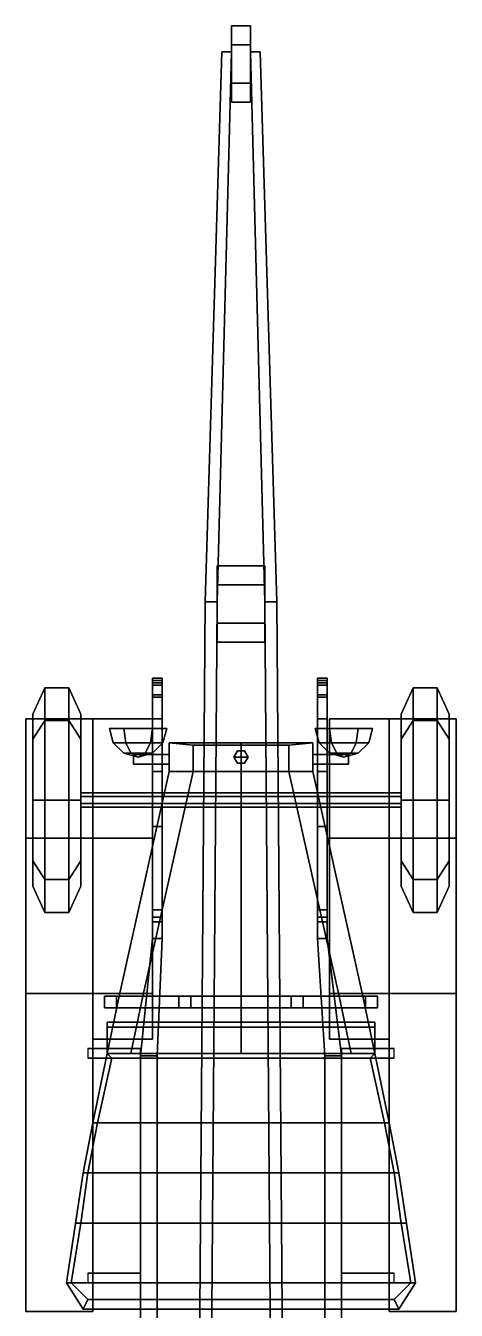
# Model space of a CAD drawing. Extents: x -1 to 1, y -3.24 to 5.07.
# Drawn here: x -0.9 to 0.9, y -0.3 to 5.07 of the extents above; entities that cross this region are included whole.
import ezdxf

# ---------------------------------------------------------------- set-up
doc = ezdxf.new("R2010")
doc.units = 0
doc.layers.get('0').update_dxf_attribs({"linetype": 'CONTINUOUS'})
for name, color, linetype in [('CRANE', 1, 'CONTINUOUS'), ('MUDGUARDS', 6, 'CONTINUOUS'), ('WHEELS', 2, 'CONTINUOUS')]:
    doc.layers.add(name, color=color, linetype=linetype)

msp = doc.modelspace()

# ---------------------------------------------------------------- linework, layer by layer
for points in [[(-0.37, 2.33, 0.58), (-0.37, 2.26, 0.62), (-0.37, 2.31, 0.68), (-0.37, 2.34, 0.63)], [(-0.37, 2.31, 0.68), (-0.33, 2.31, 0.68), (-0.33, 2.34, 0.63), (-0.37, 2.34, 0.63)], [(-0.37, 2.34, 0.63), (-0.33, 2.34, 0.63), (-0.33, 2.33, 0.58), (-0.37, 2.33, 0.58)], [(-0.37, 2.34, 0.63), (-0.33, 2.34, 0.63), (-0.33, 2.33, 0.58), (-0.37, 2.33, 0.58)], [(-0.37, 2.33, 0.58), (-0.37, 2.26, 0.62), (-0.37, 2.31, 0.68), (-0.37, 2.34, 0.63)], [(-0.33, 2.33, 0.58), (-0.33, 2.26, 0.62), (-0.37, 2.26, 0.62), (-0.37, 2.33, 0.58)], [(-0.37, 2.33, 0.54), (-0.37, 1.95, 0.51), (-0.33, 1.95, 0.51), (-0.33, 2.33, 0.54)], [(-0.33, 2.33, 0.54), (-0.33, 2.33, 0.52), (-0.37, 2.33, 0.52), (-0.37, 2.33, 0.54)], [(-0.33, 2.33, 0.52), (-0.33, 1.95, 0.44), (-0.37, 1.95, 0.44), (-0.37, 2.33, 0.52)], [(-0.37, 2.33, 0.52), (-0.37, 1.95, 0.44), (-0.37, 1.95, 0.51), (-0.37, 2.33, 0.54)], [(-0.33, 2.33, 0.58), (-0.33, 2.26, 0.62), (-0.37, 2.26, 0.62), (-0.37, 2.33, 0.58)], [(-0.33, 2.32, 0.62), (-0.33, 2.32, 0.53), (-0.37, 2.32, 0.53), (-0.37, 2.32, 0.62)], [(-0.37, 2.32, 0.53), (-0.37, 2.27, 0.53), (-0.37, 2.27, 0.62), (-0.37, 2.32, 0.62)], [(-0.33, 2.34, 0.63), (-0.33, 2.31, 0.68), (-0.33, 2.26, 0.62), (-0.33, 2.33, 0.58)], [(-0.33, 2.34, 0.63), (-0.33, 2.31, 0.68), (-0.33, 2.26, 0.62), (-0.33, 2.33, 0.58)], [(-0.33, 1.95, 0.51), (-0.33, 1.95, 0.44), (-0.33, 2.33, 0.52), (-0.33, 2.33, 0.54)], [(-0.33, 2.27, 0.62), (-0.33, 2.27, 0.53), (-0.33, 2.32, 0.53), (-0.33, 2.32, 0.62)], [(0.32, 2.33, 0.58), (0.32, 2.26, 0.62), (0.32, 2.31, 0.68), (0.32, 2.34, 0.63)], [(0.32, 2.31, 0.68), (0.36, 2.31, 0.68), (0.36, 2.34, 0.63), (0.32, 2.34, 0.63)], [(0.32, 2.34, 0.63), (0.36, 2.34, 0.63), (0.36, 2.33, 0.58), (0.32, 2.33, 0.58)], [(0.36, 2.33, 0.58), (0.36, 2.26, 0.62), (0.32, 2.26, 0.62), (0.32, 2.33, 0.58)], [(0.36, 2.33, 0.52), (0.36, 1.95, 0.44), (0.32, 1.95, 0.44), (0.32, 2.33, 0.52)], [(0.32, 2.33, 0.52), (0.32, 1.95, 0.44), (0.32, 1.95, 0.51), (0.32, 2.33, 0.54)], [(0.36, 2.33, 0.54), (0.36, 2.33, 0.52), (0.32, 2.33, 0.52), (0.32, 2.33, 0.54)], [(0.32, 2.33, 0.54), (0.32, 1.95, 0.51), (0.36, 1.95, 0.51), (0.36, 2.33, 0.54)], [(0.36, 2.32, 0.62), (0.36, 2.32, 0.53), (0.32, 2.32, 0.53), (0.32, 2.32, 0.62)], [(0.32, 2.32, 0.53), (0.32, 2.27, 0.53), (0.32, 2.27, 0.62), (0.32, 2.32, 0.62)], [(0.36, 2.34, 0.63), (0.36, 2.31, 0.68), (0.36, 2.26, 0.62), (0.36, 2.33, 0.58)], [(0.36, 1.95, 0.51), (0.36, 1.95, 0.44), (0.36, 2.33, 0.52), (0.36, 2.33, 0.54)], [(0.36, 2.27, 0.62), (0.36, 2.27, 0.53), (0.36, 2.32, 0.53), (0.36, 2.32, 0.62)], [(-0.37, 2.26, 0.62), (-0.37, 2.17, 0.65), (-0.37, 2.17, 0.74), (-0.37, 2.31, 0.68)], [(-0.37, 2.31, 0.68), (-0.33, 2.31, 0.68), (-0.33, 2.26, 0.62), (-0.37, 2.26, 0.62)], [(-0.37, 2.17, 0.74), (-0.33, 2.17, 0.74), (-0.33, 2.31, 0.68), (-0.37, 2.31, 0.68)], [(-0.37, 2.26, 0.62), (-0.33, 2.26, 0.62), (-0.33, 2.31, 0.68), (-0.37, 2.31, 0.68)], [(-0.37, 2.27, 0.62), (-0.37, 2.27, 0.53), (-0.33, 2.27, 0.53), (-0.33, 2.27, 0.62)], [(-0.33, 2.26, 0.62), (-0.33, 2.17, 0.65), (-0.37, 2.17, 0.65), (-0.37, 2.26, 0.62)], [(-0.33, 2.31, 0.68), (-0.33, 2.17, 0.74), (-0.33, 2.17, 0.65), (-0.33, 2.26, 0.62)], [(0.32, 2.26, 0.62), (0.32, 2.17, 0.65), (0.32, 2.17, 0.74), (0.32, 2.31, 0.68)], [(0.32, 2.17, 0.74), (0.36, 2.17, 0.74), (0.36, 2.31, 0.68), (0.32, 2.31, 0.68)], [(0.32, 2.27, 0.62), (0.32, 2.27, 0.53), (0.36, 2.27, 0.53), (0.36, 2.27, 0.62)], [(0.36, 2.26, 0.62), (0.36, 2.17, 0.65), (0.32, 2.17, 0.65), (0.32, 2.26, 0.62)], [(0.36, 2.31, 0.68), (0.36, 2.17, 0.74), (0.36, 2.17, 0.65), (0.36, 2.26, 0.62)], [(-0.33, 2.17, 0.65), (-0.33, 1.25, 0.61), (-0.37, 1.25, 0.61), (-0.37, 2.17, 0.65)], [(-0.37, 1.25, 0.76), (-0.33, 1.25, 0.76), (-0.33, 2.17, 0.74), (-0.37, 2.17, 0.74)], [(-0.37, 2.17, 0.65), (-0.37, 1.25, 0.61), (-0.37, 1.25, 0.76), (-0.37, 2.17, 0.74)], [(-0.37, 2.17, 0.74), (-0.33, 2.17, 0.74), (-0.33, 2.17, 0.65), (-0.37, 2.17, 0.65)], [(-0.37, 2.17, 0.65), (-0.33, 2.17, 0.65), (-0.33, 2.17, 0.74), (-0.37, 2.17, 0.74)], [(-0.33, 2.17, 0.74), (-0.33, 1.25, 0.76), (-0.33, 1.25, 0.61), (-0.33, 2.17, 0.65)], [(0.32, 2.17, 0.65), (0.32, 1.25, 0.61), (0.32, 1.25, 0.76), (0.32, 2.17, 0.74)], [(0.32, 1.25, 0.76), (0.36, 1.25, 0.76), (0.36, 2.17, 0.74), (0.32, 2.17, 0.74)], [(0.36, 2.17, 0.65), (0.36, 1.25, 0.61), (0.32, 1.25, 0.61), (0.32, 2.17, 0.65)], [(0.36, 2.17, 0.74), (0.36, 1.25, 0.76), (0.36, 1.25, 0.61), (0.36, 2.17, 0.65)], [(-0.37, 2.13, 1.1439), (-0.31, 2.13, 1.04), (-0.55, 2.13, 1.04), (-0.49, 2.13, 1.1439)], [(-0.482, 2.07, 1.13), (-0.49, 2.13, 1.1439), (-0.55, 2.13, 1.04), (-0.5339, 2.07, 1.04)], [(-0.31, 2.13, 1.04), (-0.37, 2.13, 0.9361), (-0.49, 2.13, 0.9361), (-0.55, 2.13, 1.04)], [(-0.5339, 2.07, 1.04), (-0.55, 2.13, 1.04), (-0.49, 2.13, 0.9361), (-0.482, 2.07, 0.95)], [(-0.482, 2.07, 0.95), (-0.49, 2.13, 0.9361), (-0.37, 2.13, 0.9361), (-0.378, 2.07, 0.95)], [(-0.378, 2.07, 1.13), (-0.37, 2.13, 1.1439), (-0.49, 2.13, 1.1439), (-0.482, 2.07, 1.13)], [(-0.3261, 2.07, 1.04), (-0.31, 2.13, 1.04), (-0.37, 2.13, 1.1439), (-0.378, 2.07, 1.13)], [(-0.378, 2.07, 0.95), (-0.37, 2.13, 0.9361), (-0.31, 2.13, 1.04), (-0.3261, 2.07, 1.04)], [(0.3261, 2.07, 1.04), (0.31, 2.13, 1.04), (0.37, 2.13, 0.9361), (0.378, 2.07, 0.95)], [(0.378, 2.07, 1.13), (0.37, 2.13, 1.1439), (0.31, 2.13, 1.04), (0.3261, 2.07, 1.04)], [(0.49, 2.13, 1.1439), (0.55, 2.13, 1.04), (0.31, 2.13, 1.04), (0.37, 2.13, 1.1439)], [(0.55, 2.13, 1.04), (0.49, 2.13, 0.9361), (0.37, 2.13, 0.9361), (0.31, 2.13, 1.04)], [(0.378, 2.07, 0.95), (0.37, 2.13, 0.9361), (0.49, 2.13, 0.9361), (0.482, 2.07, 0.95)], [(0.482, 2.07, 1.13), (0.49, 2.13, 1.1439), (0.37, 2.13, 1.1439), (0.378, 2.07, 1.13)], [(0.482, 2.07, 0.95), (0.49, 2.13, 0.9361), (0.55, 2.13, 1.04), (0.5339, 2.07, 1.04)], [(0.5339, 2.07, 1.04), (0.55, 2.13, 1.04), (0.49, 2.13, 1.1439), (0.482, 2.07, 1.13)], [(-0.46, 2.0261, 1.092), (-0.482, 2.07, 1.13), (-0.5339, 2.07, 1.04), (-0.49, 2.0261, 1.04)], [(-0.49, 2.0261, 1.04), (-0.5339, 2.07, 1.04), (-0.482, 2.07, 0.95), (-0.46, 2.0261, 0.988)], [(-0.46, 2.0261, 0.988), (-0.482, 2.07, 0.95), (-0.378, 2.07, 0.95), (-0.4, 2.0261, 0.988)], [(-0.4, 2.0261, 1.092), (-0.378, 2.07, 1.13), (-0.482, 2.07, 1.13), (-0.46, 2.0261, 1.092)], [(-0.37, 2.0261, 1.04), (-0.3261, 2.07, 1.04), (-0.378, 2.07, 1.13), (-0.4, 2.0261, 1.092)], [(-0.4, 2.0261, 0.988), (-0.378, 2.07, 0.95), (-0.3261, 2.07, 1.04), (-0.37, 2.0261, 1.04)], [(-0.3, 2.07, 1.25), (0.3, 2.07, 1.25), (0.3, 2.07, 0.68), (-0.3, 2.07, 0.68)], [(0.3, 2.07, 0.68), (0.3, 1.95, 0.68), (-0.3, 1.95, 0.68), (-0.3, 2.07, 0.68)], [(-0.3, 2.07, 0.68), (-0.3, 1.95, 0.68), (-0.3, 1.95, 1.25), (-0.3, 2.07, 1.25)], [(-0.2, 2.06, 1.37), (0, 2.06, 1.39), (0, 2.07, 1.25), (-0.3, 2.07, 1.25)], [(-0.3, 2.07, 1.25), (-0.3, 1.95, 1.25), (-0.2, 1.95, 1.37), (-0.2, 2.06, 1.37)], [(-0.2, 1.95, 1.37), (0, 1.95, 1.39), (0, 2.06, 1.39), (-0.2, 2.06, 1.37)], [(0, 2.06, 1.39), (0.2, 2.06, 1.37), (0.3, 2.07, 1.25), (0, 2.07, 1.25)], [(0, 1.95, 1.39), (0.2, 1.95, 1.37), (0.2, 2.06, 1.37), (0, 2.06, 1.39)], [(0.2, 2.06, 1.37), (0.2, 1.95, 1.37), (0.3, 1.95, 1.25), (0.3, 2.07, 1.25)], [(0.3, 2.07, 1.25), (0.3, 1.95, 1.25), (0.3, 1.95, 0.68), (0.3, 2.07, 0.68)], [(0.37, 2.0261, 1.04), (0.3261, 2.07, 1.04), (0.378, 2.07, 0.95), (0.4, 2.0261, 0.988)], [(0.4, 2.0261, 1.092), (0.378, 2.07, 1.13), (0.3261, 2.07, 1.04), (0.37, 2.0261, 1.04)], [(0.4, 2.0261, 0.988), (0.378, 2.07, 0.95), (0.482, 2.07, 0.95), (0.46, 2.0261, 0.988)], [(0.46, 2.0261, 1.092), (0.482, 2.07, 1.13), (0.378, 2.07, 1.13), (0.4, 2.0261, 1.092)], [(0.46, 2.0261, 0.988), (0.482, 2.07, 0.95), (0.5339, 2.07, 1.04), (0.49, 2.0261, 1.04)], [(0.49, 2.0261, 1.04), (0.5339, 2.07, 1.04), (0.482, 2.07, 1.13), (0.46, 2.0261, 1.092)], [(-0.43, 2.01, 1.04), (-0.46, 2.0261, 1.092), (-0.49, 2.0261, 1.04), (-0.43, 2.01, 1.04)], [(-0.43, 2.01, 1.04), (-0.49, 2.0261, 1.04), (-0.46, 2.0261, 0.988), (-0.43, 2.01, 1.04)], [(-0.43, 2.01, 1.04), (-0.4, 2.0261, 1.092), (-0.46, 2.0261, 1.092), (-0.43, 2.01, 1.04)], [(-0.43, 2.01, 1.04), (-0.46, 2.0261, 0.988), (-0.4, 2.0261, 0.988), (-0.43, 2.01, 1.04)], [(-0.45, 2.02, 1), (-0.45, 1.98, 1), (-0.45, 1.98, 1.04), (-0.45, 2.02, 1.04)], [(-0.3, 2.02, 1.04), (-0.3, 2.02, 1), (-0.45, 2.02, 1), (-0.45, 2.02, 1.04)], [(-0.45, 2.02, 1.04), (-0.45, 1.98, 1.04), (-0.3, 1.98, 1.04), (-0.3, 2.02, 1.04)], [(-0.3, 2.02, 1), (-0.3, 1.98, 1), (-0.45, 1.98, 1), (-0.45, 2.02, 1)], [(-0.43, 2.01, 1.04), (-0.37, 2.0261, 1.04), (-0.4, 2.0261, 1.092), (-0.43, 2.01, 1.04)], [(-0.43, 2.01, 1.04), (-0.4, 2.0261, 0.988), (-0.37, 2.0261, 1.04), (-0.43, 2.01, 1.04)], [(-0.015, 2.036, 1.38), (-0.03, 2.01, 1.38), (-0.03, 2.01, 1.42), (-0.015, 2.036, 1.42)], [(0.015, 2.036, 1.42), (-0.015, 2.036, 1.42), (-0.03, 2.01, 1.42), (0.03, 2.01, 1.42)], [(-0.03, 2.01, 1.38), (-0.015, 1.984, 1.38), (-0.015, 1.984, 1.42), (-0.03, 2.01, 1.42)], [(0.03, 2.01, 1.42), (-0.03, 2.01, 1.42), (-0.015, 1.984, 1.42), (0.015, 1.984, 1.42)], [(0.015, 2.036, 1.38), (-0.015, 2.036, 1.38), (-0.015, 2.036, 1.42), (0.015, 2.036, 1.42)], [(0.03, 2.01, 1.38), (0.015, 2.036, 1.38), (0.015, 2.036, 1.42), (0.03, 2.01, 1.42)], [(0.015, 1.984, 1.38), (0.03, 2.01, 1.38), (0.03, 2.01, 1.42), (0.015, 1.984, 1.42)], [(0.3, 2.02, 1.04), (0.3, 1.98, 1.04), (0.45, 1.98, 1.04), (0.45, 2.02, 1.04)], [(0.45, 2.02, 1.04), (0.45, 2.02, 1), (0.3, 2.02, 1), (0.3, 2.02, 1.04)], [(0.45, 2.02, 1), (0.45, 1.98, 1), (0.3, 1.98, 1), (0.3, 2.02, 1)], [(0.43, 2.01, 1.04), (0.37, 2.0261, 1.04), (0.4, 2.0261, 0.988), (0.43, 2.01, 1.04)], [(0.43, 2.01, 1.04), (0.4, 2.0261, 1.092), (0.37, 2.0261, 1.04), (0.43, 2.01, 1.04)], [(0.43, 2.01, 1.04), (0.4, 2.0261, 0.988), (0.46, 2.0261, 0.988), (0.43, 2.01, 1.04)], [(0.43, 2.01, 1.04), (0.46, 2.0261, 1.092), (0.4, 2.0261, 1.092), (0.43, 2.01, 1.04)], [(0.43, 2.01, 1.04), (0.46, 2.0261, 0.988), (0.49, 2.0261, 1.04), (0.43, 2.01, 1.04)], [(0.43, 2.01, 1.04), (0.49, 2.0261, 1.04), (0.46, 2.0261, 1.092), (0.43, 2.01, 1.04)], [(0.45, 1.98, 1.04), (0.45, 1.98, 1), (0.45, 2.02, 1), (0.45, 2.02, 1.04)], [(0.3, 1.95, 0.68), (0.51, 1.01, 0.68), (-0.51, 1.01, 0.68), (-0.3, 1.95, 0.68)], [(-0.3, 1.95, 0.68), (-0.51, 1.01, 0.68), (-0.51, 1.01, 1.25), (-0.3, 1.95, 1.25)], [(-0.3, 1.95, 1.25), (-0.51, 1.01, 1.25), (-0.41, 1.01, 1.37), (-0.2, 1.95, 1.37)], [(-0.45, 1.98, 1.04), (-0.45, 1.98, 1), (-0.3, 1.98, 1), (-0.3, 1.98, 1.04)], [(-0.41, 1.01, 1.37), (0, 1.01, 1.39), (0, 1.95, 1.39), (-0.2, 1.95, 1.37)], [(-0.33, 1.95, 0.44), (-0.33, 1.72, 0.44), (-0.37, 1.72, 0.44), (-0.37, 1.95, 0.44)], [(-0.37, 1.95, 0.51), (-0.37, 1.72, 0.51), (-0.33, 1.72, 0.51), (-0.33, 1.95, 0.51)], [(-0.37, 1.95, 0.44), (-0.37, 1.72, 0.44), (-0.37, 1.72, 0.51), (-0.37, 1.95, 0.51)], [(-0.33, 1.72, 0.51), (-0.33, 1.72, 0.44), (-0.33, 1.95, 0.44), (-0.33, 1.95, 0.51)], [(-0.015, 1.984, 1.38), (0.015, 1.984, 1.38), (0.015, 1.984, 1.42), (-0.015, 1.984, 1.42)], [(0, 1.01, 1.39), (0.41, 1.01, 1.37), (0.2, 1.95, 1.37), (0, 1.95, 1.39)], [(0.2, 1.95, 1.37), (0.41, 1.01, 1.37), (0.51, 1.01, 1.25), (0.3, 1.95, 1.25)], [(0.3, 1.98, 1.04), (0.3, 1.98, 1), (0.45, 1.98, 1), (0.45, 1.98, 1.04)], [(0.3, 1.95, 1.25), (0.51, 1.01, 1.25), (0.51, 1.01, 0.68), (0.3, 1.95, 0.68)], [(0.32, 1.95, 0.44), (0.32, 1.72, 0.44), (0.32, 1.72, 0.51), (0.32, 1.95, 0.51)], [(0.32, 1.95, 0.51), (0.32, 1.72, 0.51), (0.36, 1.72, 0.51), (0.36, 1.95, 0.51)], [(0.36, 1.95, 0.44), (0.36, 1.72, 0.44), (0.32, 1.72, 0.44), (0.32, 1.95, 0.44)], [(0.36, 1.72, 0.51), (0.36, 1.72, 0.44), (0.36, 1.95, 0.44), (0.36, 1.95, 0.51)], [(-0.37, 1.72, 0.51), (-0.37, 1.34, 0.55), (-0.33, 1.34, 0.55), (-0.33, 1.72, 0.51)], [(-0.33, 1.72, 0.44), (-0.33, 1.34, 0.53), (-0.37, 1.34, 0.53), (-0.37, 1.72, 0.44)], [(-0.37, 1.72, 0.44), (-0.37, 1.34, 0.53), (-0.37, 1.34, 0.55), (-0.37, 1.72, 0.51)], [(-0.33, 1.34, 0.55), (-0.33, 1.34, 0.53), (-0.33, 1.72, 0.44), (-0.33, 1.72, 0.51)], [(0.32, 1.72, 0.44), (0.32, 1.34, 0.53), (0.32, 1.34, 0.55), (0.32, 1.72, 0.51)], [(0.36, 1.72, 0.44), (0.36, 1.34, 0.53), (0.32, 1.34, 0.53), (0.32, 1.72, 0.44)], [(0.32, 1.72, 0.51), (0.32, 1.34, 0.55), (0.36, 1.34, 0.55), (0.36, 1.72, 0.51)], [(0.36, 1.34, 0.55), (0.36, 1.34, 0.53), (0.36, 1.72, 0.44), (0.36, 1.72, 0.51)], [(-0.33, 1.37, 0.54), (-0.33, 1.32, 0.55), (-0.37, 1.32, 0.55), (-0.37, 1.37, 0.54)], [(-0.37, 1.37, 0.54), (-0.37, 1.32, 0.55), (-0.37, 1.32, 0.62), (-0.37, 1.37, 0.62)], [(-0.33, 1.37, 0.62), (-0.33, 1.37, 0.54), (-0.37, 1.37, 0.54), (-0.37, 1.37, 0.62)], [(-0.33, 1.32, 0.62), (-0.33, 1.32, 0.55), (-0.33, 1.37, 0.54), (-0.33, 1.37, 0.62)], [(0.36, 1.37, 0.62), (0.36, 1.37, 0.54), (0.32, 1.37, 0.54), (0.32, 1.37, 0.62)], [(0.32, 1.37, 0.54), (0.32, 1.32, 0.55), (0.32, 1.32, 0.62), (0.32, 1.37, 0.62)], [(0.36, 1.37, 0.54), (0.36, 1.32, 0.55), (0.32, 1.32, 0.55), (0.32, 1.37, 0.54)], [(0.36, 1.32, 0.62), (0.36, 1.32, 0.55), (0.36, 1.37, 0.54), (0.36, 1.37, 0.62)], [(-0.37, 1.34, 0.55), (-0.37, 1.34, 0.53), (-0.33, 1.34, 0.53), (-0.33, 1.34, 0.55)], [(-0.37, 1.32, 0.62), (-0.37, 1.32, 0.55), (-0.33, 1.32, 0.55), (-0.33, 1.32, 0.62)], [(0.32, 1.34, 0.55), (0.32, 1.34, 0.53), (0.36, 1.34, 0.53), (0.36, 1.34, 0.55)], [(0.32, 1.32, 0.62), (0.32, 1.32, 0.55), (0.36, 1.32, 0.55), (0.36, 1.32, 0.62)], [(-0.33, 1.25, 0.61), (-0.35, 0.76, 0.59), (-0.42, 0.76, 0.59), (-0.37, 1.25, 0.61)], [(-0.42, 0.76, 0.76), (-0.35, 0.76, 0.76), (-0.33, 1.25, 0.76), (-0.37, 1.25, 0.76)], [(-0.37, 1.25, 0.61), (-0.42, 0.76, 0.59), (-0.42, 0.76, 0.76), (-0.37, 1.25, 0.76)], [(-0.33, 1.25, 0.76), (-0.35, 0.76, 0.76), (-0.35, 0.76, 0.59), (-0.33, 1.25, 0.61)], [(0.36, 1.25, 0.61), (0.42, 0.76, 0.59), (0.35, 0.76, 0.59), (0.32, 1.25, 0.61)], [(0.35, 0.76, 0.76), (0.42, 0.76, 0.76), (0.36, 1.25, 0.76), (0.32, 1.25, 0.76)], [(0.32, 1.25, 0.61), (0.35, 0.76, 0.59), (0.35, 0.76, 0.76), (0.32, 1.25, 0.76)], [(0.36, 1.25, 0.76), (0.42, 0.76, 0.76), (0.42, 0.76, 0.59), (0.36, 1.25, 0.61)], [(-0.57, 1.01, 0.48), (-0.57, 0.96, 0.48), (-0.57, 0.96, 1.99), (-0.57, 1.01, 1.99)], [(-0.52, 1.01, 1.99), (-0.52, 1.01, 0.48), (-0.57, 1.01, 0.48), (-0.57, 1.01, 1.99)], [(-0.21, 1.01, 2.53), (-0.52, 1.01, 1.99), (-0.57, 1.01, 1.99), (-0.26, 1.01, 2.53)], [(-0.57, 1.01, 1.99), (-0.57, 0.96, 1.99), (-0.26, 0.96, 2.53), (-0.26, 1.01, 2.53)], [(0.51, 1.01, 0.68), (0.56, 0.77, 0.68), (-0.56, 0.77, 0.68), (-0.51, 1.01, 0.68)], [(-0.51, 1.01, 0.68), (-0.56, 0.77, 0.68), (-0.56, 0.77, 1.25), (-0.51, 1.01, 1.25)], [(-0.51, 1.01, 1.25), (-0.56, 0.77, 1.25), (-0.46, 0.77, 1.39), (-0.41, 1.01, 1.37)], [(-0.52, 0.96, 1.99), (-0.52, 0.96, 0.48), (-0.52, 1.01, 0.48), (-0.52, 1.01, 1.99)], [(-0.21, 0.96, 2.53), (-0.52, 0.96, 1.99), (-0.52, 1.01, 1.99), (-0.21, 1.01, 2.53)], [(-0.46, 0.77, 1.39), (0, 0.77, 1.39), (0, 1.01, 1.39), (-0.41, 1.01, 1.37)], [(-0.21, 1.01, 2.72), (-0.21, 1.01, 2.53), (-0.26, 1.01, 2.53), (-0.26, 1.01, 2.72)], [(-0.26, 1.01, 2.53), (-0.26, 0.96, 2.53), (-0.26, 0.96, 2.72), (-0.26, 1.01, 2.72)], [(-0.26, 1.01, 2.72), (-0.26, 0.96, 2.72), (-0.21, 0.96, 2.72), (-0.21, 1.01, 2.72)], [(-0.21, 0.96, 2.72), (-0.21, 0.96, 2.58), (-0.21, 1.01, 2.58), (-0.21, 1.01, 2.72)], [(0.21, 1.01, 2.58), (0.21, 1.01, 2.53), (-0.21, 1.01, 2.53), (-0.21, 1.01, 2.58)], [(0.21, 1.01, 2.53), (0.21, 0.96, 2.53), (-0.21, 0.96, 2.53), (-0.21, 1.01, 2.53)], [(-0.21, 1.01, 2.58), (-0.21, 0.96, 2.58), (0.21, 0.96, 2.58), (0.21, 1.01, 2.58)], [(0, 0.77, 1.39), (0.46, 0.77, 1.39), (0.41, 1.01, 1.37), (0, 1.01, 1.39)], [(0.52, 1.01, 1.99), (0.52, 0.96, 1.99), (0.21, 0.96, 2.53), (0.21, 1.01, 2.53)], [(0.26, 1.01, 2.53), (0.57, 1.01, 1.99), (0.52, 1.01, 1.99), (0.21, 1.01, 2.53)], [(0.26, 1.01, 2.72), (0.26, 1.01, 2.53), (0.21, 1.01, 2.53), (0.21, 1.01, 2.72)], [(0.21, 1.01, 2.58), (0.21, 0.96, 2.58), (0.21, 0.96, 2.72), (0.21, 1.01, 2.72)], [(0.21, 1.01, 2.72), (0.21, 0.96, 2.72), (0.26, 0.96, 2.72), (0.26, 1.01, 2.72)], [(0.26, 0.96, 2.53), (0.57, 0.96, 1.99), (0.57, 1.01, 1.99), (0.26, 1.01, 2.53)], [(0.26, 0.96, 2.72), (0.26, 0.96, 2.53), (0.26, 1.01, 2.53), (0.26, 1.01, 2.72)], [(0.41, 1.01, 1.37), (0.46, 0.77, 1.39), (0.56, 0.77, 1.25), (0.51, 1.01, 1.25)], [(0.51, 1.01, 1.25), (0.56, 0.77, 1.25), (0.56, 0.77, 0.68), (0.51, 1.01, 0.68)], [(0.57, 1.01, 1.99), (0.57, 1.01, 0.48), (0.52, 1.01, 0.48), (0.52, 1.01, 1.99)], [(0.52, 1.01, 0.48), (0.52, 0.96, 0.48), (0.52, 0.96, 1.99), (0.52, 1.01, 1.99)], [(0.57, 0.96, 1.99), (0.57, 0.96, 0.48), (0.57, 1.01, 0.48), (0.57, 1.01, 1.99)], [(-0.57, 0.96, 1.99), (-0.57, 0.96, 0.48), (-0.52, 0.96, 0.48), (-0.52, 0.96, 1.99)], [(-0.26, 0.96, 2.53), (-0.57, 0.96, 1.99), (-0.52, 0.96, 1.99), (-0.21, 0.96, 2.53)], [(-0.26, 0.96, 2.72), (-0.26, 0.96, 2.53), (-0.21, 0.96, 2.53), (-0.21, 0.96, 2.72)], [(-0.21, 0.96, 2.58), (-0.21, 0.96, 2.53), (0.21, 0.96, 2.53), (0.21, 0.96, 2.58)], [(0.21, 0.96, 2.53), (0.52, 0.96, 1.99), (0.57, 0.96, 1.99), (0.26, 0.96, 2.53)], [(0.21, 0.96, 2.72), (0.21, 0.96, 2.53), (0.26, 0.96, 2.53), (0.26, 0.96, 2.72)], [(0.52, 0.96, 1.99), (0.52, 0.96, 0.48), (0.57, 0.96, 0.48), (0.57, 0.96, 1.99)], [(-0.56, 0.88, 1.92), (-0.56, 0.77, 1.94), (-0.56, 0.77, 2), (-0.56, 0.9, 1.93)], [(-0.56, 0.9, 1.93), (-0.56, 0.77, 2), (0.56, 0.77, 2), (0.56, 0.9, 1.93)], [(0.56, 0.9, 1.93), (0.56, 0.88, 1.92), (-0.56, 0.88, 1.92), (-0.56, 0.9, 1.93)], [(0.56, 0.88, 1.92), (0.56, 0.77, 1.94), (-0.56, 0.77, 1.94), (-0.56, 0.88, 1.92)], [(0.56, 0.77, 2), (0.56, 0.77, 1.94), (0.56, 0.88, 1.92), (0.56, 0.9, 1.93)], [(-0.42, 0.75, 0.66), (-0.42, 0.79, 0.66), (-0.64, 0.79, 0.48), (-0.64, 0.75, 0.48)], [(-0.42, 0.79, 0.66), (-0.42, 0.79, 0.64), (-0.62, 0.79, 0.48), (-0.64, 0.79, 0.48)], [(-0.62, 0.75, 0.48), (-0.62, 0.79, 0.48), (-0.42, 0.79, 0.64), (-0.42, 0.75, 0.64)], [(0.56, 0.77, 0.68), (0.62, 0.48, 0.68), (-0.62, 0.48, 0.68), (-0.56, 0.77, 0.68)], [(-0.56, 0.77, 0.68), (-0.62, 0.48, 0.68), (-0.62, 0.48, 2), (-0.56, 0.77, 2)], [(-0.56, 0.77, 2), (-0.62, 0.48, 2), (-0.6, 0.48, 2.05), (-0.54, 0.75, 2.04)], [(-0.56, 0.77, 1.94), (0.56, 0.77, 1.94), (0.56, 0.77, 1.25), (-0.56, 0.77, 1.25)], [(-0.54, 0.75, 2.04), (0.54, 0.75, 2.04), (0.56, 0.77, 2), (-0.56, 0.77, 2)], [(-0.35, 0.76, 0.59), (-0.35, -3.1, 0.65), (-0.42, -3.1, 0.65), (-0.42, 0.76, 0.59)], [(-0.42, -3.1, 0.76), (-0.35, -3.1, 0.76), (-0.35, 0.76, 0.76), (-0.42, 0.76, 0.76)], [(-0.42, 0.76, 0.59), (-0.42, -3.1, 0.65), (-0.42, -3.1, 0.76), (-0.42, 0.76, 0.76)], [(-0.35, 0.76, 0.76), (-0.35, -3.1, 0.76), (-0.35, -3.1, 0.65), (-0.35, 0.76, 0.59)], [(0.42, 0.76, 0.59), (0.42, -3.1, 0.65), (0.35, -3.1, 0.65), (0.35, 0.76, 0.59)], [(0.35, -3.1, 0.76), (0.42, -3.1, 0.76), (0.42, 0.76, 0.76), (0.35, 0.76, 0.76)], [(0.35, 0.76, 0.59), (0.35, -3.1, 0.65), (0.35, -3.1, 0.76), (0.35, 0.76, 0.76)], [(0.42, 0.79, 0.66), (0.42, 0.75, 0.66), (0.64, 0.75, 0.48), (0.64, 0.79, 0.48)], [(0.64, 0.79, 0.48), (0.62, 0.79, 0.48), (0.42, 0.79, 0.64), (0.42, 0.79, 0.66)], [(0.62, 0.79, 0.48), (0.62, 0.75, 0.48), (0.42, 0.75, 0.64), (0.42, 0.79, 0.64)], [(0.42, 0.76, 0.76), (0.42, -3.1, 0.76), (0.42, -3.1, 0.65), (0.42, 0.76, 0.59)], [(0.54, 0.75, 2.04), (0.6, 0.48, 2.05), (0.62, 0.48, 2), (0.56, 0.77, 2)], [(0.56, 0.77, 2), (0.62, 0.48, 2), (0.62, 0.48, 0.68), (0.56, 0.77, 0.68)], [(-0.64, 0.75, 0.48), (-0.62, 0.75, 0.48), (-0.42, 0.75, 0.64), (-0.42, 0.75, 0.66)], [(-0.6, 0.48, 2.05), (0.6, 0.48, 2.05), (0.54, 0.75, 2.04), (-0.54, 0.75, 2.04)], [(0.42, 0.75, 0.66), (0.42, 0.75, 0.64), (0.62, 0.75, 0.48), (0.64, 0.75, 0.48)], [(-0.62, 0.48, 0.68), (-0.66, 0.27, 0.68), (-0.66, 0.27, 2), (-0.62, 0.48, 2)], [(0.62, 0.48, 0.68), (0.66, 0.27, 0.68), (-0.66, 0.27, 0.68), (-0.62, 0.48, 0.68)], [(-0.62, 0.48, 2), (-0.66, 0.27, 2), (-0.64, 0.27, 2.07), (-0.6, 0.48, 2.05)], [(-0.64, 0.27, 2.07), (0.64, 0.27, 2.07), (0.6, 0.48, 2.05), (-0.6, 0.48, 2.05)], [(0.6, 0.48, 2.05), (0.64, 0.27, 2.07), (0.66, 0.27, 2), (0.62, 0.48, 2)], [(0.62, 0.48, 2), (0.66, 0.27, 2), (0.66, 0.27, 0.68), (0.62, 0.48, 0.68)], [(0.66, 0.27, 0.68), (0.73, -0.19, 0.68), (-0.73, -0.19, 0.68), (-0.66, 0.27, 0.68)], [(-0.66, 0.27, 0.68), (-0.73, -0.19, 0.68), (-0.73, -0.19, 2), (-0.66, 0.27, 2)], [(-0.66, 0.27, 2), (-0.692, 0.06, 2), (-0.67, 0.06, 2.08), (-0.64, 0.27, 2.07)], [(-0.67, 0.06, 2.08), (0.67, 0.06, 2.08), (0.64, 0.27, 2.07), (-0.64, 0.27, 2.07)], [(0.64, 0.27, 2.07), (0.67, 0.06, 2.08), (0.692, 0.06, 2), (0.66, 0.27, 2)], [(0.66, 0.27, 2), (0.73, -0.19, 2), (0.73, -0.19, 0.68), (0.66, 0.27, 0.68)], [(-0.692, 0.06, 2), (-0.73, -0.19, 2), (-0.71, -0.19, 2.08), (-0.67, 0.06, 2.08)], [(-0.71, -0.19, 2.08), (0.71, -0.19, 2.08), (0.67, 0.06, 2.08), (-0.67, 0.06, 2.08)], [(0.67, 0.06, 2.08), (0.71, -0.19, 2.08), (0.73, -0.19, 2), (0.692, 0.06, 2)], [(-0.42, -0.19, 0.66), (-0.42, -0.15, 0.66), (-0.64, -0.15, 0.48), (-0.64, -0.19, 0.48)], [(-0.42, -0.15, 0.66), (-0.42, -0.15, 0.64), (-0.62, -0.15, 0.48), (-0.64, -0.15, 0.48)], [(-0.62, -0.19, 0.48), (-0.62, -0.15, 0.48), (-0.42, -0.15, 0.64), (-0.42, -0.19, 0.64)], [(0.42, -0.15, 0.66), (0.42, -0.19, 0.66), (0.64, -0.19, 0.48), (0.64, -0.15, 0.48)], [(0.64, -0.15, 0.48), (0.62, -0.15, 0.48), (0.42, -0.15, 0.64), (0.42, -0.15, 0.66)], [(0.62, -0.15, 0.48), (0.62, -0.19, 0.48), (0.42, -0.19, 0.64), (0.42, -0.15, 0.64)], [(0.73, -0.19, 0.68), (0.66, -0.3, 0.68), (-0.66, -0.3, 0.68), (-0.73, -0.19, 0.68)], [(-0.73, -0.19, 0.68), (-0.66, -0.3, 0.68), (-0.66, -0.3, 2), (-0.73, -0.19, 2)], [(-0.73, -0.19, 2), (-0.66, -0.3, 2), (-0.64, -0.26, 2.08), (-0.71, -0.19, 2.08)], [(-0.64, -0.26, 2.08), (0.64, -0.26, 2.08), (0.71, -0.19, 2.08), (-0.71, -0.19, 2.08)], [(-0.64, -0.19, 0.48), (-0.62, -0.19, 0.48), (-0.42, -0.19, 0.64), (-0.42, -0.19, 0.66)], [(0.42, -0.19, 0.66), (0.42, -0.19, 0.64), (0.62, -0.19, 0.48), (0.64, -0.19, 0.48)], [(0.71, -0.19, 2.08), (0.64, -0.26, 2.08), (0.66, -0.3, 2), (0.73, -0.19, 2)], [(0.73, -0.19, 2), (0.66, -0.3, 2), (0.66, -0.3, 0.68), (0.73, -0.19, 0.68)], [(-0.66, -0.3, 2), (0.66, -0.3, 2), (0.64, -0.26, 2.08), (-0.64, -0.26, 2.08)], [(-0.66, -0.3, 0.68), (0.66, -0.3, 0.68), (0.66, -0.3, 2), (-0.66, -0.3, 2)]]:
    msp.add_3dface(points)
at = {"layer": 'CRANE'}
for points in [[(0.04, 4.99, 3.1886), (0.04, 5.07, 3.05), (-0.04, 5.07, 3.05), (-0.04, 4.99, 3.1886)], [(0.04, 5.07, 3.05), (0.04, 4.99, 2.9114), (-0.04, 4.99, 2.9114), (-0.04, 5.07, 3.05)], [(-0.04, 4.83, 3.1886), (-0.04, 4.99, 3.1886), (-0.04, 5.07, 3.05), (-0.04, 4.75, 3.05)], [(-0.04, 4.75, 3.05), (-0.04, 5.07, 3.05), (-0.04, 4.99, 2.9114), (-0.04, 4.83, 2.9114)], [(0.04, 4.75, 3.05), (0.04, 5.07, 3.05), (0.04, 4.99, 3.1886), (0.04, 4.83, 3.1886)], [(0.04, 4.83, 2.9114), (0.04, 4.99, 2.9114), (0.04, 5.07, 3.05), (0.04, 4.75, 3.05)], [(-0.08, 4.96, 2.94), (-0.15, 2.66, 3.14), (-0.15, 2.66, 3.44), (-0.08, 4.96, 3.15)], [(-0.04, 4.96, 2.94), (-0.1, 2.66, 3.14), (-0.15, 2.66, 3.14), (-0.08, 4.96, 2.94)], [(-0.08, 4.96, 3.15), (-0.15, 2.66, 3.44), (-0.1, 2.66, 3.44), (-0.04, 4.96, 3.15)], [(-0.1, 2.66, 3.44), (-0.1, 2.66, 3.14), (-0.04, 4.96, 2.94), (-0.04, 4.96, 3.15)], [(-0.04, 4.96, 3.15), (-0.04, 4.96, 2.94), (-0.08, 4.96, 2.94), (-0.08, 4.96, 3.15)], [(0.04, 4.83, 3.1886), (0.04, 4.99, 3.1886), (-0.04, 4.99, 3.1886), (-0.04, 4.83, 3.1886)], [(0.04, 4.99, 2.9114), (0.04, 4.83, 2.9114), (-0.04, 4.83, 2.9114), (-0.04, 4.99, 2.9114)], [(0.04, 4.96, 3.15), (0.1, 2.66, 3.44), (0.15, 2.66, 3.44), (0.08, 4.96, 3.15)], [(0.08, 4.96, 2.94), (0.15, 2.66, 3.14), (0.1, 2.66, 3.14), (0.04, 4.96, 2.94)], [(0.08, 4.96, 3.15), (0.08, 4.96, 2.94), (0.04, 4.96, 2.94), (0.04, 4.96, 3.15)], [(0.04, 4.96, 2.94), (0.1, 2.66, 3.14), (0.1, 2.66, 3.44), (0.04, 4.96, 3.15)], [(0.15, 2.66, 3.44), (0.15, 2.66, 3.14), (0.08, 4.96, 2.94), (0.08, 4.96, 3.15)], [(0.04, 4.75, 3.05), (0.04, 4.83, 3.1886), (-0.04, 4.83, 3.1886), (-0.04, 4.75, 3.05)], [(0.04, 4.83, 2.9114), (0.04, 4.75, 3.05), (-0.04, 4.75, 3.05), (-0.04, 4.83, 2.9114)], [(-0.1, 2.57, 3.5386), (-0.1, 2.73, 3.5386), (-0.1, 2.81, 3.4), (-0.1, 2.49, 3.4)], [(-0.1, 2.49, 3.4), (-0.1, 2.81, 3.4), (-0.1, 2.73, 3.2614), (-0.1, 2.57, 3.2614)], [(0.1, 2.81, 3.4), (0.1, 2.73, 3.2614), (-0.1, 2.73, 3.2614), (-0.1, 2.81, 3.4)], [(0.1, 2.73, 3.5386), (0.1, 2.81, 3.4), (-0.1, 2.81, 3.4), (-0.1, 2.73, 3.5386)], [(0.1, 2.49, 3.4), (0.1, 2.81, 3.4), (0.1, 2.73, 3.5386), (0.1, 2.57, 3.5386)], [(0.1, 2.57, 3.2614), (0.1, 2.73, 3.2614), (0.1, 2.81, 3.4), (0.1, 2.49, 3.4)], [(0.1, 2.57, 3.5386), (0.1, 2.73, 3.5386), (-0.1, 2.73, 3.5386), (-0.1, 2.57, 3.5386)], [(0.1, 2.73, 3.2614), (0.1, 2.57, 3.2614), (-0.1, 2.57, 3.2614), (-0.1, 2.73, 3.2614)], [(-0.15, 2.66, 3.14), (-0.18, -1.42, 2.1), (-0.18, -1.42, 2.2), (-0.15, 2.66, 3.44)], [(-0.15, 2.66, 3.44), (-0.18, -1.42, 2.2), (-0.13, -1.42, 2.2), (-0.1, 2.66, 3.44)], [(-0.1, 2.66, 3.14), (-0.13, -1.42, 2.1), (-0.18, -1.42, 2.1), (-0.15, 2.66, 3.14)], [(-0.1, 2.66, 3.44), (-0.1, 2.66, 3.14), (-0.15, 2.66, 3.14), (-0.15, 2.66, 3.44)], [(-0.15, 2.66, 3.44), (-0.15, 2.66, 3.14), (-0.1, 2.66, 3.14), (-0.1, 2.66, 3.44)], [(-0.13, -1.42, 2.2), (-0.13, -1.42, 2.1), (-0.1, 2.66, 3.14), (-0.1, 2.66, 3.44)], [(0.1, 2.66, 3.44), (0.13, -1.42, 2.2), (0.18, -1.42, 2.2), (0.15, 2.66, 3.44)], [(0.15, 2.66, 3.44), (0.15, 2.66, 3.14), (0.1, 2.66, 3.14), (0.1, 2.66, 3.44)], [(0.1, 2.66, 3.14), (0.13, -1.42, 2.1), (0.13, -1.42, 2.2), (0.1, 2.66, 3.44)], [(0.15, 2.66, 3.14), (0.18, -1.42, 2.1), (0.13, -1.42, 2.1), (0.1, 2.66, 3.14)], [(0.1, 2.66, 3.44), (0.1, 2.66, 3.14), (0.15, 2.66, 3.14), (0.15, 2.66, 3.44)], [(0.18, -1.42, 2.2), (0.18, -1.42, 2.1), (0.15, 2.66, 3.14), (0.15, 2.66, 3.44)], [(0.1, 2.49, 3.4), (0.1, 2.57, 3.5386), (-0.1, 2.57, 3.5386), (-0.1, 2.49, 3.4)], [(0.1, 2.57, 3.2614), (0.1, 2.49, 3.4), (-0.1, 2.49, 3.4), (-0.1, 2.57, 3.2614)]]:
    msp.add_3dface(points, dxfattribs=at)
at = {"layer": 'MUDGUARDS'}
for points in [[(-0.9, 1.67, 1.04), (-0.62, 1.67, 1.04), (-0.62, 2.17, 1.04), (-0.9, 2.17, 1.04)], [(-0.62, 1.67, 1.04), (-0.9, 1.67, 1.04), (-0.9, 2.17, 1.04), (-0.62, 2.17, 1.04)], [(-0.62, 1.67, 0.53), (-0.37, 1.67, 0.53), (-0.37, 2.17, 0.53), (-0.62, 2.17, 0.53)], [(-0.37, 1.67, 0.53), (-0.62, 1.67, 0.53), (-0.62, 2.17, 0.53), (-0.37, 2.17, 0.53)], [(-0.62, 1.67, 0.53), (-0.62, 1.67, 1.04), (-0.62, 2.17, 1.04), (-0.62, 2.17, 0.53)], [(-0.62, 1.67, 1.04), (-0.62, 1.67, 0.53), (-0.62, 2.17, 0.53), (-0.62, 2.17, 1.04)], [(0.62, 1.67, 0.53), (0.37, 1.67, 0.53), (0.37, 2.17, 0.53), (0.62, 2.17, 0.53)], [(0.37, 1.67, 0.53), (0.62, 1.67, 0.53), (0.62, 2.17, 0.53), (0.37, 2.17, 0.53)], [(0.62, 1.67, 1.04), (0.9, 1.67, 1.04), (0.9, 2.17, 1.04), (0.62, 2.17, 1.04)], [(0.9, 1.67, 1.04), (0.62, 1.67, 1.04), (0.62, 2.17, 1.04), (0.9, 2.17, 1.04)], [(0.62, 1.67, 1.04), (0.62, 1.67, 0.53), (0.62, 2.17, 0.53), (0.62, 2.17, 1.04)], [(0.62, 1.67, 0.53), (0.62, 1.67, 1.04), (0.62, 2.17, 1.04), (0.62, 2.17, 0.53)], [(-0.9, 1.02, 0.48), (-0.62, 1.02, 0.48), (-0.62, 1.67, 1.04), (-0.9, 1.67, 1.04)], [(-0.62, 1.02, 0.48), (-0.9, 1.02, 0.48), (-0.9, 1.67, 1.04), (-0.62, 1.67, 1.04)], [(-0.37, 1.02, 0.48), (-0.62, 1.02, 0.48), (-0.62, 1.67, 0.53), (-0.37, 1.67, 0.53)], [(-0.62, 1.02, 0.48), (-0.37, 1.02, 0.48), (-0.37, 1.67, 0.53), (-0.62, 1.67, 0.53)], [(-0.62, 1.02, 0.48), (-0.62, 1.02, 0.48), (-0.62, 1.67, 1.04), (-0.62, 1.67, 0.53)], [(-0.62, 1.02, 0.48), (-0.62, 1.02, 0.48), (-0.62, 1.67, 0.53), (-0.62, 1.67, 1.04)], [(0.62, 1.02, 0.48), (0.37, 1.02, 0.48), (0.37, 1.67, 0.53), (0.62, 1.67, 0.53)], [(0.37, 1.02, 0.48), (0.62, 1.02, 0.48), (0.62, 1.67, 0.53), (0.37, 1.67, 0.53)], [(0.62, 1.02, 0.48), (0.9, 1.02, 0.48), (0.9, 1.67, 1.04), (0.62, 1.67, 1.04)], [(0.9, 1.02, 0.48), (0.62, 1.02, 0.48), (0.62, 1.67, 1.04), (0.9, 1.67, 1.04)], [(0.62, 1.02, 0.48), (0.62, 1.02, 0.48), (0.62, 1.67, 1.04), (0.62, 1.67, 0.53)], [(0.62, 1.02, 0.48), (0.62, 1.02, 0.48), (0.62, 1.67, 0.53), (0.62, 1.67, 1.04)], [(-0.9, -0.31, 0.48), (-0.62, -0.31, 0.48), (-0.62, 1.02, 0.48), (-0.9, 1.02, 0.48)], [(-0.62, -0.31, 0.48), (-0.9, -0.31, 0.48), (-0.9, 1.02, 0.48), (-0.62, 1.02, 0.48)], [(-0.37, 0.83, 0.48), (-0.62, 0.83, 0.48), (-0.62, 1.02, 0.48), (-0.37, 1.02, 0.48)], [(-0.62, 0.83, 0.48), (-0.37, 0.83, 0.48), (-0.37, 1.02, 0.48), (-0.62, 1.02, 0.48)], [(0.62, 0.83, 0.48), (0.37, 0.83, 0.48), (0.37, 1.02, 0.48), (0.62, 1.02, 0.48)], [(0.37, 0.83, 0.48), (0.62, 0.83, 0.48), (0.62, 1.02, 0.48), (0.37, 1.02, 0.48)], [(0.62, -0.31, 0.48), (0.9, -0.31, 0.48), (0.9, 1.02, 0.48), (0.62, 1.02, 0.48)], [(0.9, -0.31, 0.48), (0.62, -0.31, 0.48), (0.62, 1.02, 0.48), (0.9, 1.02, 0.48)]]:
    msp.add_3dface(points, dxfattribs=at)
at = {"layer": 'WHEELS'}
for points in [[(-0.82, 2.1623, 0.8023), (-0.82, 2.3, 0.47), (-0.87, 2.19, 0.47), (-0.87, 2.0846, 0.7246)], [(-0.82, 2.3, 0.47), (-0.82, 2.1623, 0.1377), (-0.87, 2.0846, 0.2154), (-0.87, 2.19, 0.47)], [(-0.72, 2.1623, 0.8023), (-0.72, 2.3, 0.47), (-0.82, 2.3, 0.47), (-0.82, 2.1623, 0.8023)], [(-0.72, 2.3, 0.47), (-0.72, 2.1623, 0.1377), (-0.82, 2.1623, 0.1377), (-0.82, 2.3, 0.47)], [(-0.72, 2.3, 0.47), (-0.72, 2.1623, 0.8023), (-0.67, 2.0846, 0.7246), (-0.67, 2.19, 0.47)], [(-0.72, 2.1623, 0.1377), (-0.72, 2.3, 0.47), (-0.67, 2.19, 0.47), (-0.67, 2.0846, 0.2154)], [(0.72, 2.1623, 0.8023), (0.72, 2.3, 0.47), (0.67, 2.19, 0.47), (0.67, 2.0846, 0.7246)], [(0.72, 2.3, 0.47), (0.72, 2.1623, 0.1377), (0.67, 2.0846, 0.2154), (0.67, 2.19, 0.47)], [(0.82, 2.1623, 0.8023), (0.82, 2.3, 0.47), (0.72, 2.3, 0.47), (0.72, 2.1623, 0.8023)], [(0.82, 2.3, 0.47), (0.82, 2.1623, 0.1377), (0.72, 2.1623, 0.1377), (0.72, 2.3, 0.47)], [(0.82, 2.1623, 0.1377), (0.82, 2.3, 0.47), (0.87, 2.19, 0.47), (0.87, 2.0846, 0.2154)], [(0.82, 2.3, 0.47), (0.82, 2.1623, 0.8023), (0.87, 2.0846, 0.7246), (0.87, 2.19, 0.47)], [(-0.87, 1.47, 0.47), (-0.87, 2.0846, 0.7246), (-0.87, 2.19, 0.47), (-0.87, 1.5754, 0.2154)], [(-0.87, 1.5754, 0.2154), (-0.87, 2.19, 0.47), (-0.87, 2.0846, 0.2154), (-0.87, 1.83, 0.11)], [(-0.82, 2.1623, 0.1377), (-0.82, 1.83), (-0.87, 1.83, 0.11), (-0.87, 2.0846, 0.2154)], [(-0.82, 1.83, 0.94), (-0.82, 2.1623, 0.8023), (-0.87, 2.0846, 0.7246), (-0.87, 1.83, 0.83)], [(-0.72, 2.1623, 0.1377), (-0.72, 1.83), (-0.82, 1.83), (-0.82, 2.1623, 0.1377)], [(-0.72, 1.83, 0.94), (-0.72, 2.1623, 0.8023), (-0.82, 2.1623, 0.8023), (-0.82, 1.83, 0.94)], [(-0.72, 1.83), (-0.72, 2.1623, 0.1377), (-0.67, 2.0846, 0.2154), (-0.67, 1.83, 0.11)], [(-0.72, 2.1623, 0.8023), (-0.72, 1.83, 0.94), (-0.67, 1.83, 0.83), (-0.67, 2.0846, 0.7246)], [(-0.67, 2.0846, 0.7246), (-0.67, 1.47, 0.47), (-0.67, 1.5754, 0.2154), (-0.67, 2.19, 0.47)], [(-0.67, 2.19, 0.47), (-0.67, 1.5754, 0.2154), (-0.67, 1.83, 0.11), (-0.67, 2.0846, 0.2154)], [(0.67, 1.47, 0.47), (0.67, 2.0846, 0.7246), (0.67, 2.19, 0.47), (0.67, 1.5754, 0.2154)], [(0.67, 1.5754, 0.2154), (0.67, 2.19, 0.47), (0.67, 2.0846, 0.2154), (0.67, 1.83, 0.11)], [(0.72, 1.83, 0.94), (0.72, 2.1623, 0.8023), (0.67, 2.0846, 0.7246), (0.67, 1.83, 0.83)], [(0.72, 2.1623, 0.1377), (0.72, 1.83), (0.67, 1.83, 0.11), (0.67, 2.0846, 0.2154)], [(0.82, 1.83, 0.94), (0.82, 2.1623, 0.8023), (0.72, 2.1623, 0.8023), (0.72, 1.83, 0.94)], [(0.82, 2.1623, 0.1377), (0.82, 1.83), (0.72, 1.83), (0.72, 2.1623, 0.1377)], [(0.82, 1.83), (0.82, 2.1623, 0.1377), (0.87, 2.0846, 0.2154), (0.87, 1.83, 0.11)], [(0.82, 2.1623, 0.8023), (0.82, 1.83, 0.94), (0.87, 1.83, 0.83), (0.87, 2.0846, 0.7246)], [(0.87, 2.0846, 0.7246), (0.87, 1.47, 0.47), (0.87, 1.5754, 0.2154), (0.87, 2.19, 0.47)], [(0.87, 2.19, 0.47), (0.87, 1.5754, 0.2154), (0.87, 1.83, 0.11), (0.87, 2.0846, 0.2154)], [(-0.87, 1.5754, 0.7246), (-0.87, 1.83, 0.83), (-0.87, 2.0846, 0.7246), (-0.87, 1.47, 0.47)], [(-0.67, 1.83, 0.83), (-0.67, 1.5754, 0.7246), (-0.67, 1.47, 0.47), (-0.67, 2.0846, 0.7246)], [(0.67, 1.5754, 0.7246), (0.67, 1.83, 0.83), (0.67, 2.0846, 0.7246), (0.67, 1.47, 0.47)], [(0.87, 1.83, 0.83), (0.87, 1.5754, 0.7246), (0.87, 1.47, 0.47), (0.87, 2.0846, 0.7246)], [(-0.82, 1.83), (-0.82, 1.4977, 0.1377), (-0.87, 1.5754, 0.2154), (-0.87, 1.83, 0.11)], [(-0.82, 1.4977, 0.8023), (-0.82, 1.83, 0.94), (-0.87, 1.83, 0.83), (-0.87, 1.5754, 0.7246)], [(-0.72, 1.83), (-0.72, 1.4977, 0.1377), (-0.82, 1.4977, 0.1377), (-0.82, 1.83)], [(-0.72, 1.4977, 0.8023), (-0.72, 1.83, 0.94), (-0.82, 1.83, 0.94), (-0.82, 1.4977, 0.8023)], [(-0.72, 1.4977, 0.1377), (-0.72, 1.83), (-0.67, 1.83, 0.11), (-0.67, 1.5754, 0.2154)], [(-0.72, 1.83, 0.94), (-0.72, 1.4977, 0.8023), (-0.67, 1.5754, 0.7246), (-0.67, 1.83, 0.83)], [(0.67, 1.845, 0.496), (0.67, 1.86, 0.47), (-0.67, 1.86, 0.47), (-0.67, 1.845, 0.496)], [(0.67, 1.86, 0.47), (0.67, 1.845, 0.444), (-0.67, 1.845, 0.444), (-0.67, 1.86, 0.47)], [(0.67, 1.815, 0.496), (0.67, 1.845, 0.496), (-0.67, 1.845, 0.496), (-0.67, 1.815, 0.496)], [(0.67, 1.845, 0.444), (0.67, 1.815, 0.444), (-0.67, 1.815, 0.444), (-0.67, 1.845, 0.444)], [(0.72, 1.4977, 0.8023), (0.72, 1.83, 0.94), (0.67, 1.83, 0.83), (0.67, 1.5754, 0.7246)], [(0.72, 1.83), (0.72, 1.4977, 0.1377), (0.67, 1.5754, 0.2154), (0.67, 1.83, 0.11)], [(0.82, 1.4977, 0.8023), (0.82, 1.83, 0.94), (0.72, 1.83, 0.94), (0.72, 1.4977, 0.8023)], [(0.82, 1.83), (0.82, 1.4977, 0.1377), (0.72, 1.4977, 0.1377), (0.72, 1.83)], [(0.82, 1.4977, 0.1377), (0.82, 1.83), (0.87, 1.83, 0.11), (0.87, 1.5754, 0.2154)], [(0.82, 1.83, 0.94), (0.82, 1.4977, 0.8023), (0.87, 1.5754, 0.7246), (0.87, 1.83, 0.83)], [(0.67, 1.8, 0.47), (0.67, 1.815, 0.496), (-0.67, 1.815, 0.496), (-0.67, 1.8, 0.47)], [(0.67, 1.815, 0.444), (0.67, 1.8, 0.47), (-0.67, 1.8, 0.47), (-0.67, 1.815, 0.444)], [(-0.82, 1.36, 0.47), (-0.82, 1.4977, 0.8023), (-0.87, 1.5754, 0.7246), (-0.87, 1.47, 0.47)], [(-0.82, 1.4977, 0.1377), (-0.82, 1.36, 0.47), (-0.87, 1.47, 0.47), (-0.87, 1.5754, 0.2154)], [(-0.72, 1.4977, 0.8023), (-0.72, 1.36, 0.47), (-0.67, 1.47, 0.47), (-0.67, 1.5754, 0.7246)], [(-0.72, 1.36, 0.47), (-0.72, 1.4977, 0.1377), (-0.67, 1.5754, 0.2154), (-0.67, 1.47, 0.47)], [(0.72, 1.36, 0.47), (0.72, 1.4977, 0.8023), (0.67, 1.5754, 0.7246), (0.67, 1.47, 0.47)], [(0.72, 1.4977, 0.1377), (0.72, 1.36, 0.47), (0.67, 1.47, 0.47), (0.67, 1.5754, 0.2154)], [(0.82, 1.36, 0.47), (0.82, 1.4977, 0.1377), (0.87, 1.5754, 0.2154), (0.87, 1.47, 0.47)], [(0.82, 1.4977, 0.8023), (0.82, 1.36, 0.47), (0.87, 1.47, 0.47), (0.87, 1.5754, 0.7246)], [(-0.72, 1.36, 0.47), (-0.72, 1.4977, 0.8023), (-0.82, 1.4977, 0.8023), (-0.82, 1.36, 0.47)], [(-0.72, 1.4977, 0.1377), (-0.72, 1.36, 0.47), (-0.82, 1.36, 0.47), (-0.82, 1.4977, 0.1377)], [(0.82, 1.36, 0.47), (0.82, 1.4977, 0.8023), (0.72, 1.4977, 0.8023), (0.72, 1.36, 0.47)], [(0.82, 1.4977, 0.1377), (0.82, 1.36, 0.47), (0.72, 1.36, 0.47), (0.72, 1.4977, 0.1377)]]:
    msp.add_3dface(points, dxfattribs=at)

doc.saveas('drawing.dxf')
